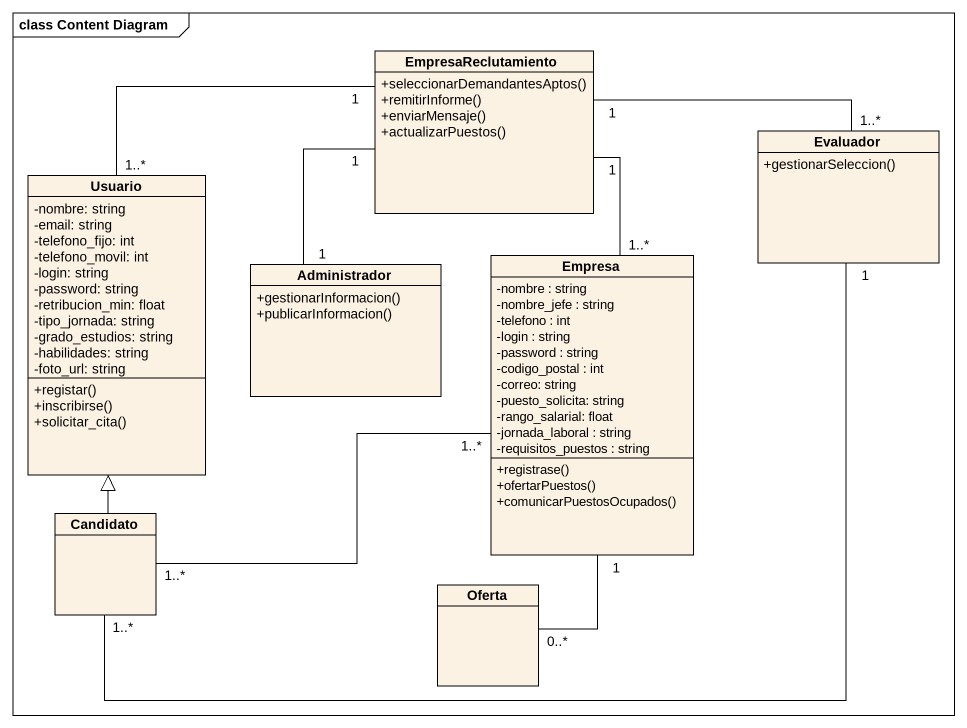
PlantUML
@startuml
mainframe class Content Diagram
hide circle
hide empty members
skinparam classAttributeIconSize 0
class EmpresaReclutamiento {
  +seleccionarDemandantesAptos()
  +remitirInforme()
  +enviarMensaje()
  +actualizarPuestos()
}
class Evaluador {
  +gestionarSeleccion()
}
class Usuario {
  -nombre: string
  -email: string
  -telefono_fijo: int
  -telefono_movil: int
  -login: string
  -password: string
  -retribucion_min: float
  -tipo_jornada: string
  -grado_estudios: string
  -habilidades: string
  -foto_url: string
  +registar()
  +inscribirse()
  +solicitar_cita()
}
class Administrador {
  +gestionarInformacion()
  +publicarInformacion()
}
class Empresa {
  -nombre : string
  -nombre_jefe : string
  -telefono : int
  -login : string
  -password : string
  -codigo_postal : int
  -correo: string
  -puesto_solicita: string
  -rango_salarial: float
  -jornada_laboral : string
  -requisitos_puestos : string
  +registrase()
  +ofertarPuestos()
  +comunicarPuestosOcupados()
}
class Candidato
class Oferta
Evaluador "1..*" -left- "1" EmpresaReclutamiento
Usuario "1..*" -right- "1" EmpresaReclutamiento
Administrador "1" -up- "1" EmpresaReclutamiento
Empresa "1..*" -up- "1" EmpresaReclutamiento
Empresa "1" -- "0..*" Oferta
Candidato "1..*" -right- "1" Evaluador
Candidato -up-|> Usuario
Candidato "1..*" -right- "1..*" Empresa
@enduml
